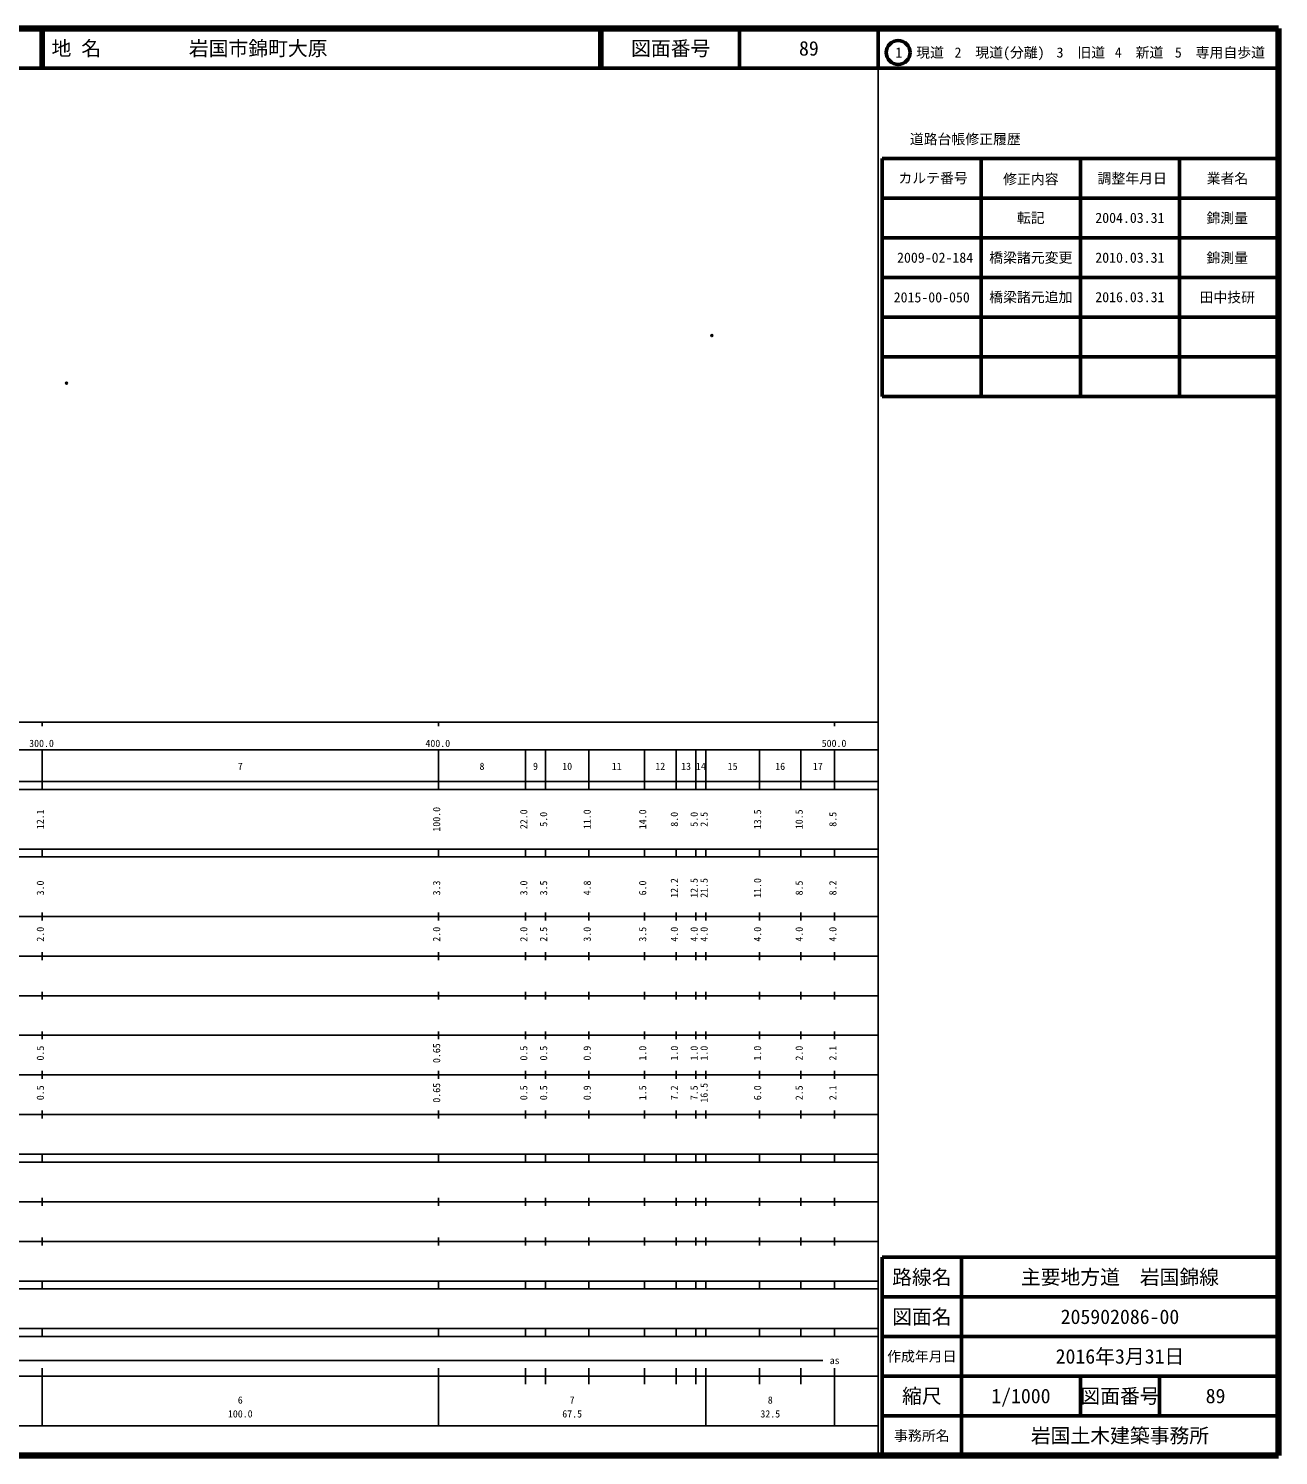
# Model space of a CAD drawing. Units: millimetres on the paper. Extents: x 40 to 680, y 20 to 380.
# Drawn here: x 364.6 to 680, y 20 to 380 of the extents above; entities that cross this region are included whole.
import ezdxf
from ezdxf.enums import TextEntityAlignment as Align

# ---------------------------------------------------------------- set-up
doc = ezdxf.new("R2010")
doc.units = ezdxf.units.MM
doc.header["$PDMODE"] = 32
doc.header["$PDSIZE"] = 0.5
doc.layers.add('M-OTRS', color=6, linetype='Continuous')
doc.layers.add('M-TTL-TXT', color=7, linetype='Continuous')
for name, color, linetype, lineweight in [('M-TTL', 2, 'Continuous', 140), ('M-TTL-BAND', 7, 'Continuous', 25), ('M-TTL-FRAM', 2, 'Continuous', 50), ('M-TTL-LINE', 7, 'Continuous', 50)]:
    doc.layers.add(name, color=color, linetype=linetype, lineweight=lineweight)
doc.styles.add('ＭＳ ゴシック', font='')
doc.styles.get('ＭＳ ゴシック').set_extended_font_data('MS Gothic')

msp = doc.modelspace()

# ---------------------------------------------------------------- linework, layer by layer
at = {"layer": 'M-OTRS'}
for p in [(537.033, 302.539), (374.175, 290.552)]:
    msp.add_point(p, dxfattribs=at)
at = {"layer": 'M-TTL'}
for p, q in [((680, 380), (40, 380)), ((680, 20), (680, 380)), ((40, 20), (680, 20))]:
    msp.add_line(p, q, dxfattribs=at)
at = {"layer": 'M-TTL-BAND'}
for p, q in [((579, 20), (579, 370)), ((40, 205), (579, 205)), ((368, 205), (368, 204)), ((468, 205), (468, 204)), ((568, 205), (568, 204)), ((68, 198), (579, 198)), ((368, 188), (368, 198)), ((468, 188), (468, 198)), ((490, 188), (490, 198)), ((495, 188), (495, 198)), ((506, 188), (506, 198)), ((520, 188), (520, 198)), ((528, 188), (528, 198)), ((533, 188), (533, 198)), ((535.5, 188), (535.5, 198)), ((549, 188), (549, 198)), ((559.5, 188), (559.5, 198)), ((568, 188), (568, 198)), ((40, 190), (579, 190)), ((40, 188), (579, 188)), ((40, 173), (579, 173)), ((368, 171), (368, 173)), ((468, 171), (468, 173)), ((490, 171), (490, 173)), ((495, 171), (495, 173)), ((506, 171), (506, 173)), ((520, 171), (520, 173)), ((528, 171), (528, 173)), ((533, 171), (533, 173)), ((535.5, 171), (535.5, 173)), ((549, 171), (549, 173)), ((559.5, 171), (559.5, 173)), ((568, 171), (568, 173)), ((40, 171), (579, 171)), ((40, 156), (579, 156)), ((368, 155), (368, 157)), ((468, 155), (468, 157)), ((490, 155), (490, 157)), ((495, 155), (495, 157)), ((506, 155), (506, 157)), ((520, 155), (520, 157)), ((528, 155), (528, 157)), ((533, 155), (533, 157)), ((535.5, 155), (535.5, 157)), ((549, 155), (549, 157)), ((559.5, 155), (559.5, 157)), ((568, 155), (568, 157)), ((46, 146), (579, 146)), ((368, 145), (368, 147)), ((468, 145), (468, 147)), ((490, 145), (490, 147)), ((495, 145), (495, 147)), ((506, 145), (506, 147)), ((520, 145), (520, 147)), ((528, 145), (528, 147)), ((533, 145), (533, 147)), ((535.5, 145), (535.5, 147)), ((549, 145), (549, 147)), ((559.5, 145), (559.5, 147)), ((568, 145), (568, 147)), ((368, 135), (368, 137)), ((468, 135), (468, 137)), ((490, 135), (490, 137)), ((495, 135), (495, 137)), ((506, 135), (506, 137)), ((520, 135), (520, 137)), ((528, 135), (528, 137)), ((533, 135), (533, 137)), ((535.5, 135), (535.5, 137)), ((549, 135), (549, 137)), ((559.5, 135), (559.5, 137)), ((568, 135), (568, 137)), ((52, 136), (579, 136)), ((46, 126), (579, 126)), ((368, 125), (368, 127)), ((468, 125), (468, 127)), ((490, 125), (490, 127)), ((495, 125), (495, 127)), ((506, 125), (506, 127)), ((520, 125), (520, 127)), ((528, 125), (528, 127)), ((533, 125), (533, 127)), ((535.5, 125), (535.5, 127)), ((549, 125), (549, 127)), ((559.5, 125), (559.5, 127)), ((568, 125), (568, 127)), ((52, 116), (579, 116)), ((368, 115), (368, 117)), ((468, 115), (468, 117)), ((490, 115), (490, 117)), ((495, 115), (495, 117)), ((506, 115), (506, 117)), ((520, 115), (520, 117)), ((528, 115), (528, 117)), ((533, 115), (533, 117)), ((535.5, 115), (535.5, 117)), ((549, 115), (549, 117)), ((559.5, 115), (559.5, 117)), ((568, 115), (568, 117)), ((46, 106), (579, 106)), ((368, 105), (368, 107)), ((468, 105), (468, 107)), ((490, 105), (490, 107)), ((495, 105), (495, 107)), ((506, 105), (506, 107)), ((520, 105), (520, 107)), ((528, 105), (528, 107)), ((533, 105), (533, 107)), ((535.5, 105), (535.5, 107)), ((549, 105), (549, 107)), ((559.5, 105), (559.5, 107)), ((568, 105), (568, 107)), ((40, 96), (579, 96)), ((40, 94), (579, 94)), ((368, 94), (368, 96)), ((468, 94), (468, 96)), ((490, 94), (490, 96)), ((495, 94), (495, 96)), ((506, 94), (506, 96)), ((520, 94), (520, 96)), ((528, 94), (528, 96)), ((533, 94), (533, 96)), ((535.5, 94), (535.5, 96)), ((549, 94), (549, 96)), ((559.5, 94), (559.5, 96)), ((568, 94), (568, 96)), ((49, 84), (579, 84)), ((368, 83), (368, 85)), ((468, 83), (468, 85)), ((490, 83), (490, 85)), ((495, 83), (495, 85)), ((506, 83), (506, 85)), ((520, 83), (520, 85)), ((528, 83), (528, 85)), ((533, 83), (533, 85)), ((535.5, 83), (535.5, 85)), ((549, 83), (549, 85)), ((559.5, 83), (559.5, 85)), ((568, 83), (568, 85)), ((40, 74), (579, 74)), ((368, 73), (368, 75)), ((468, 73), (468, 75)), ((490, 73), (490, 75)), ((495, 73), (495, 75)), ((506, 73), (506, 75)), ((520, 73), (520, 75)), ((528, 73), (528, 75)), ((533, 73), (533, 75)), ((535.5, 73), (535.5, 75)), ((549, 73), (549, 75)), ((559.5, 73), (559.5, 75)), ((568, 73), (568, 75)), ((40, 64), (579, 64)), ((40, 62), (579, 62)), ((368, 62), (368, 64)), ((468, 62), (468, 64)), ((490, 62), (490, 64)), ((495, 62), (495, 64)), ((506, 62), (506, 64)), ((520, 62), (520, 64)), ((528, 62), (528, 64)), ((533, 62), (533, 64)), ((535.5, 62), (535.5, 64)), ((549, 62), (549, 64)), ((559.5, 62), (559.5, 64)), ((568, 62), (568, 64)), ((40, 52), (579, 52)), ((368, 50), (368, 52)), ((468, 50), (468, 52)), ((490, 50), (490, 52)), ((495, 50), (495, 52)), ((506, 50), (506, 52)), ((520, 50), (520, 52)), ((528, 50), (528, 52)), ((533, 50), (533, 52)), ((535.5, 50), (535.5, 52)), ((549, 50), (549, 52)), ((559.5, 50), (559.5, 52)), ((568, 50), (568, 52)), ((40, 50), (579, 50)), ((71, 44), (565, 44)), ((40, 40), (579, 40)), ((368, 27.5), (368, 42)), ((468, 27.5), (468, 42)), ((490, 38), (490, 42)), ((495, 38), (495, 42)), ((506, 38), (506, 42)), ((520, 38), (520, 42)), ((528, 38), (528, 42)), ((533, 38), (533, 42)), ((535.5, 27.5), (535.5, 42)), ((549, 38), (549, 42)), ((559.5, 38), (559.5, 42)), ((568, 27.5), (568, 42)), ((68, 27.5), (579, 27.5))]:
    msp.add_line(p, q, dxfattribs=at)
at = {"layer": 'M-TTL-FRAM'}
for p, q in [((580, 347.197), (580, 287.197)), ((580, 347.197), (680, 347.197)), ((580, 287.197), (680, 287.197)), ((680, 70), (580, 70)), ((580, 70), (580, 20))]:
    msp.add_line(p, q, dxfattribs=at)
at = {"layer": 'M-TTL-LINE'}
for p, q in [((367.75, 380), (367.75, 370)), ((368.25, 380), (368.25, 370)), ((508.747, 380), (508.747, 370)), ((509.247, 380), (509.247, 370)), ((543.997, 380), (543.997, 370)), ((579, 380), (579, 370)), ((40, 370), (680, 370)), ((605, 347.197), (605, 287.197)), ((630, 347.197), (630, 287.197)), ((655, 347.197), (655, 287.197)), ((580, 337.197), (680, 337.197)), ((580, 327.197), (680, 327.197)), ((580, 317.197), (680, 317.197)), ((580, 307.197), (680, 307.197)), ((580, 297.197), (680, 297.197)), ((600, 70), (600, 20)), ((680, 60), (580, 60)), ((680, 50), (580, 50)), ((680, 40), (580, 40)), ((630, 40), (630, 30)), ((650, 40), (650, 30)), ((680, 30), (580, 30))]:
    msp.add_line(p, q, dxfattribs=at)
msp.add_circle((584.031, 373.958), 3, dxfattribs=at)

# ---------------------------------------------------------------- texts
at = {"layer": 'M-TTL-BAND', "style": 'ＭＳ ゴシック'}
for s, p in [('300.0', (367.844, 198.195)), ('400.0', (467.844, 198.195)), ('500.0', (567.844, 198.195)), ('7', (418, 192.405)), ('8', (479, 192.405)), ('9', (492.5, 192.405)), ('10', (500.5, 192.405)), ('11', (513, 192.405)), ('12', (524, 192.405)), ('13', (530.5, 192.405)), ('14', (534.25, 192.405)), ('15', (542.25, 192.405)), ('16', (554.25, 192.405)), ('17', (563.75, 192.405)), ('as', (568, 42.5)), ('6', (418, 32.523)), ('7', (501.75, 32.523)), ('8', (551.75, 32.523)), ('100.0', (418, 29.033)), ('67.5', (501.75, 29.033)), ('32.5', (551.75, 29.033))]:
    msp.add_text(s, height=1.833, dxfattribs=at).set_placement(p, align=Align.BOTTOM_CENTER)
for s, p in [('12.1', (369, 180.5)), ('100.0', (469, 180.5)), ('22.0', (491, 180.5)), ('5.0', (496, 180.5)), ('11.0', (507, 180.5)), ('14.0', (521, 180.5)), ('8.0', (529, 180.5)), ('5.0', (534, 180.5)), ('2.5', (536.5, 180.5)), ('13.5', (550, 180.5)), ('10.5', (560.5, 180.5)), ('8.5', (569, 180.5)), ('3.0', (369, 163.174)), ('3.3', (469, 163.174)), ('3.0', (491, 163.174)), ('3.5', (496, 163.174)), ('4.8', (507, 163.174)), ('6.0', (521, 163.174)), ('12.2', (529, 163.174)), ('12.5', (534, 163.174)), ('21.5', (536.5, 163.174)), ('11.0', (550, 163.174)), ('8.5', (560.5, 163.174)), ('8.2', (569, 163.174)), ('2.0', (369, 151.5)), ('2.0', (469, 151.5)), ('2.0', (491, 151.5)), ('2.5', (496, 151.5)), ('3.0', (507, 151.5)), ('3.5', (521, 151.5)), ('4.0', (529, 151.5)), ('4.0', (534, 151.5)), ('4.0', (536.5, 151.5)), ('4.0', (550, 151.5)), ('4.0', (560.5, 151.5)), ('4.0', (569, 151.5)), ('0.5', (369, 121.5)), ('0.65', (469, 121.5)), ('0.5', (491, 121.5)), ('0.5', (496, 121.5)), ('0.9', (507, 121.5)), ('1.0', (521, 121.5)), ('1.0', (529, 121.5)), ('1.0', (534, 121.5)), ('1.0', (536.5, 121.5)), ('1.0', (550, 121.5)), ('2.0', (560.5, 121.5)), ('2.1', (569, 121.5)), ('0.5', (369, 111.5)), ('0.65', (469, 111.5)), ('0.5', (491, 111.5)), ('0.5', (496, 111.5)), ('0.9', (507, 111.5)), ('1.5', (521, 111.5)), ('7.2', (529, 111.5)), ('7.5', (534, 111.5)), ('16.5', (536.5, 111.5)), ('6.0', (550, 111.5)), ('2.5', (560.5, 111.5)), ('2.1', (569, 111.5))]:
    msp.add_text(s, height=1.833, rotation=90, dxfattribs=at).set_placement(p, align=Align.BOTTOM_CENTER)
at = {"layer": 'M-TTL-TXT', "style": 'ＭＳ ゴシック'}
for s, p in [('地 名', (370.38, 375)), ('岩国市錦町大原', (405.024, 375))]:
    msp.add_text(s, height=3.666, dxfattribs=at).set_placement(p, align=Align.MIDDLE_LEFT)
for s, height, p in [('図面番号', 3.666, (526.622, 375)), ('89', 3.666, (561.497, 375)), ('1\u3000現道', 2.566, (589.448, 373.958)), ('2\u3000現道(分離)', 2.566, (609.619, 373.958)), ('3\u3000旧道', 2.566, (630.121, 373.958)), ('4\u3000新道', 2.566, (644.824, 373.958)), ('5\u3000専用自歩道', 2.566, (665.228, 373.958)), ('道路台帳修正履歴', 2.566, (600.968, 352.113)), ('カルテ番号', 2.566, (592.839, 342.277)), ('修正内容', 2.566, (617.509, 342.023)), ('調整年月日', 2.566, (643.089, 342.197)), ('業者名', 2.566, (667.134, 342.197)), ('転記', 2.566, (617.5, 332.245)), ('2004.03.31', 2.566, (642.5, 332.245)), ('錦測量', 2.566, (667.077, 332.189)), ('2009-02-184', 2.566, (593.351, 322.199)), ('橋梁諸元変更', 2.566, (617.5, 322.199)), ('2010.03.31', 2.566, (642.5, 322.199)), ('錦測量', 2.566, (667.077, 322.142)), ('2015-00-050', 2.566, (592.5, 312.189)), ('橋梁諸元追加', 2.566, (617.5, 312.245)), ('2016.03.31', 2.566, (642.5, 312.245)), ('田中技研', 2.566, (667.077, 312.189)), ('路線名', 3.666, (590, 65)), ('路線名', 3.666, (590, 65)), ('主要地方道\u3000岩国錦線', 3.666, (640, 65)), ('図面名', 3.666, (590, 55)), ('図面名', 3.666, (590, 55)), ('205902086-00', 3.666, (640, 55)), ('2016年3月31日', 3.666, (640, 45)), ('作成年月日', 2.566, (590, 45)), ('作成年月日', 2.566, (590, 45)), ('縮尺', 3.666, (590, 35)), ('縮尺', 3.666, (590, 35)), ('1/1000', 3.666, (615, 35)), ('図面番号', 3.666, (640, 35)), ('図面番号', 3.666, (640, 35)), ('89', 3.666, (664.125, 35)), ('事務所名', 2.566, (590, 25)), ('事務所名', 2.566, (590, 25)), ('岩国土木建築事務所', 3.666, (640, 25))]:
    msp.add_text(s, height=height, dxfattribs=at).set_placement(p, align=Align.MIDDLE_CENTER)

doc.saveas('drawing.dxf')
